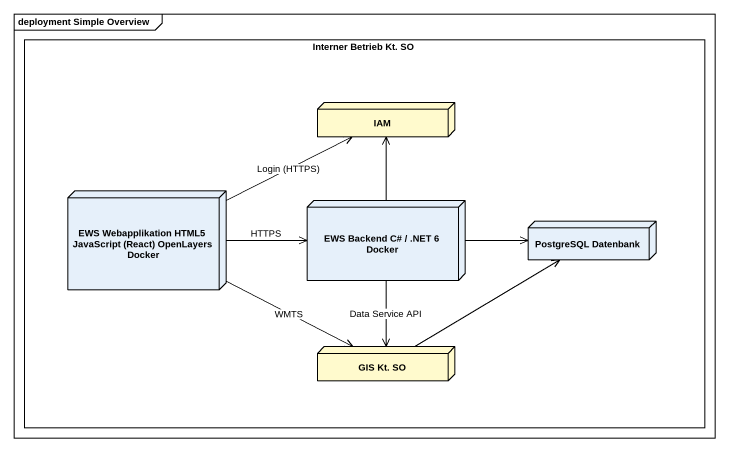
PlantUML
@startuml
mainframe deployment Simple Overview
rectangle "Interner Betrieb Kt. SO" as Interner_Betrieb_Kt_SO {
  node IAM #FFFACD
  node "EWS Webapplikation HTML5 JavaScript (React) OpenLayers Docker" as EWS_Webapplikation_HTML5
  node "EWS Backend C# / .NET 6 Docker" as EWS_Backend_C_NET_6_Docker
  node "PostgreSQL Datenbank" as PostgreSQL_Datenbank
  node "GIS Kt. SO" as GIS_Kt_SO #FFFACD
}
EWS_Webapplikation_HTML5 -right-> IAM : Login (HTTPS)
EWS_Webapplikation_HTML5 -right-> EWS_Backend_C_NET_6_Docker : HTTPS
EWS_Webapplikation_HTML5 -right-> GIS_Kt_SO : WMTS
EWS_Backend_C_NET_6_Docker -up-> IAM
EWS_Backend_C_NET_6_Docker -right-> PostgreSQL_Datenbank
EWS_Backend_C_NET_6_Docker --> GIS_Kt_SO : Data Service API
GIS_Kt_SO -right-> PostgreSQL_Datenbank
@enduml
